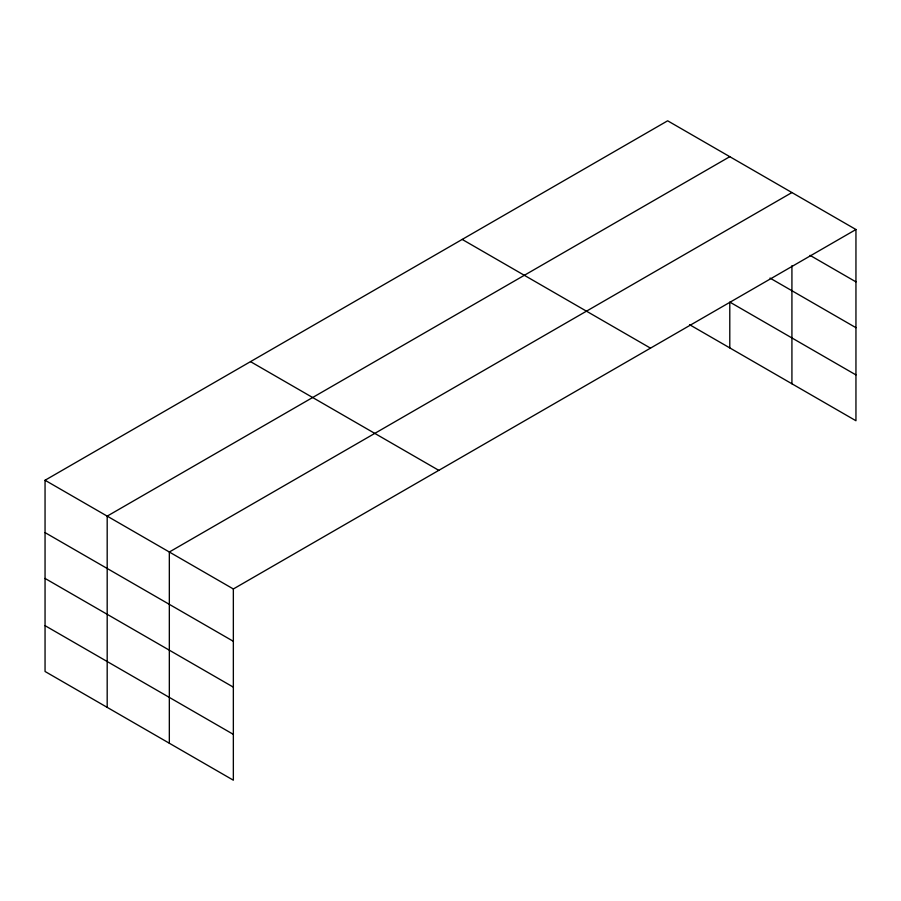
<?xml version="1.0" encoding="UTF-8"?>
<svg xmlns="http://www.w3.org/2000/svg" width="901" height="901" viewBox="0 0 901 901"><rect width="100%" height="100%" fill="white"/><g stroke="black" fill="none" stroke-linecap="round" stroke-linejoin="round"><path stroke-width="1.35" d="M855.95 229.518L667.652 120.802L45.05 480.256L45.05 671.482L233.348 780.198L233.348 588.972L855.95 229.518L855.95 420.744L689.58 324.687M791.923 265.727L791.923 383.781M729.787 156.684L107.185 516.138L107.185 707.353M791.923 192.555L169.332 552.009L169.332 743.235M810.044 255.355L855.95 281.867M769.995 278.071L855.95 327.694M855.95 374.917L729.787 302.072L729.787 347.899M462.19 239.418L650.488 348.135M250.512 361.639L438.81 470.356M45.05 480.256L233.348 588.972M45.05 532.604L233.348 641.309M45.05 578.431L233.348 687.148M45.05 625.654L233.348 734.36"/></g></svg>
